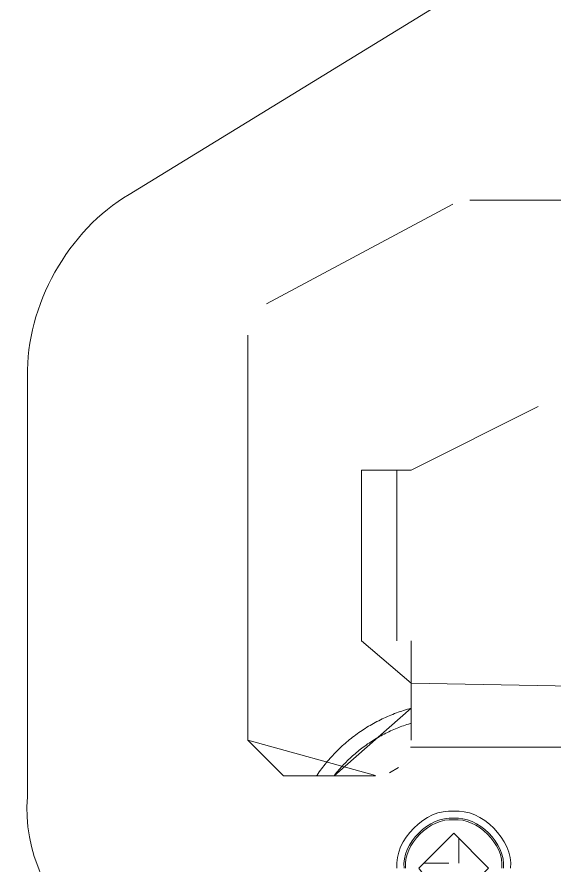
# Model space of a CAD drawing. Header units: millimetres. Extents: x 521 to 148073, y -17811 to 32040.
# Drawn here: x 65884.7 to 65924, y 20229.8 to 20291.8 of the extents above; entities that cross this region are included whole.
import ezdxf

# ---------------------------------------------------------------- set-up
doc = ezdxf.new("R2010")
doc.units = ezdxf.units.MM
doc.layers.add('Datové rozvody', color=6, linetype='Continuous')
doc.layers.add('PDF_Geometrie', color=7, linetype='Continuous', true_color=0xbdbdbd)

# ---------------------------------------------------------------- blocks, each defined once
blk = doc.blocks.new('projektor')
at = {"layer": 'PDF_Geometrie', "lineweight": 13}
for points in [[(86305.164, 15171.43), (86305.164, 15164.728), (86301.876, 14986.696), (86298.841, 14983.156)], [(86306.427, 14986.645), (86306.427, 15164.779)], [(86267.483, 15160.556), (86267.483, 14990.869)], [(86282.179, 14995.744), (86286.702, 14986.696)], [(86318.453, 14989.732), (86315.025, 14987.256), (86312.55, 14989.732), (86315.025, 14992.207), (86317.501, 14989.732)], [(86252.778, 14989.936), (86267.088, 14966.621)], [(86267.78, 14989.679), (86274.862, 14976.403)], [(86314.672, 14990.085), (86312.902, 14990.085)], [(86314.672, 14989.377), (86314.672, 14987.607)], [(86286.702, 14986.696), (86286.702, 14983.156)], [(86298.841, 14986.696), (86305.921, 14986.696)], [(86304.723, 14986.696), (86304.739, 14986.642), (86304.776, 14986.522), (86304.814, 14986.402), (86304.853, 14986.283), (86304.894, 14986.165), (86304.936, 14986.046), (86304.979, 14985.928), (86305.024, 14985.811), (86305.07, 14985.695), (86305.117, 14985.578), (86305.166, 14985.463), (86305.217, 14985.348), (86305.268, 14985.233), (86305.321, 14985.119), (86305.375, 14985.006), (86305.43, 14984.895), (86305.487, 14984.783), (86305.545, 14984.671), (86305.604, 14984.56), (86305.665, 14984.45), (86305.728, 14984.341), (86305.791, 14984.233), (86305.856, 14984.126), (86305.921, 14984.019), (86305.987, 14983.913), (86306.056, 14983.807), (86306.126, 14983.702), (86306.196, 14983.599), (86306.268, 14983.496), (86306.341, 14983.394), (86306.416, 14983.292), (86306.491, 14983.193), (86306.567, 14983.093), (86306.645, 14982.994), (86306.724, 14982.897), (86306.804, 14982.8), (86306.885, 14982.704), (86306.968, 14982.61), (86307.05, 14982.515), (86307.135, 14982.423), (86307.221, 14982.331), (86307.307, 14982.241), (86307.395, 14982.15), (86307.483, 14982.062), (86307.573, 14981.974), (86307.664, 14981.887), (86307.755, 14981.801), (86307.848, 14981.717), (86307.942, 14981.633), (86308.036, 14981.551), (86308.132, 14981.469), (86308.228, 14981.389), (86308.326, 14981.31), (86308.425, 14981.232), (86308.451, 14981.212), (86303.654, 14986.694), (86303.69, 14986.562), (86303.728, 14986.43), (86303.767, 14986.297), (86303.808, 14986.166), (86303.851, 14986.036), (86303.894, 14985.906), (86303.94, 14985.775), (86303.986, 14985.646), (86304.035, 14985.518), (86304.085, 14985.39), (86304.137, 14985.262), (86304.19, 14985.136), (86304.244, 14985.008), (86304.3, 14984.883), (86304.357, 14984.758), (86304.416, 14984.634), (86304.477, 14984.51), (86304.538, 14984.388), (86304.601, 14984.266), (86304.665, 14984.144), (86304.732, 14984.024), (86304.799, 14983.904), (86304.868, 14983.785), (86304.938, 14983.666), (86305.009, 14983.549), (86305.083, 14983.432), (86305.157, 14983.316), (86305.233, 14983.202), (86305.309, 14983.088), (86305.388, 14982.974), (86305.468, 14982.862), (86305.548, 14982.751), (86305.63, 14982.641), (86305.714, 14982.531), (86305.799, 14982.424), (86305.885, 14982.316), (86305.972, 14982.21), (86306.06, 14982.104), (86306.151, 14982), (86306.241, 14981.897), (86306.334, 14981.795), (86306.426, 14981.694), (86306.521, 14981.594), (86306.617, 14981.495), (86306.713, 14981.397), (86306.812, 14981.301), (86306.911, 14981.205), (86307.011, 14981.111), (86307.112, 14981.018), (86307.215, 14980.926), (86307.318, 14980.836), (86307.422, 14980.746), (86307.528, 14980.658), (86307.635, 14980.571), (86307.742, 14980.485), (86307.851, 14980.4), (86307.96, 14980.318), (86308.07, 14980.236), (86308.183, 14980.155), (86308.295, 14980.076), (86308.408, 14979.998), (86308.451, 14979.969)], [(86286.702, 14985.685), (86298.841, 14985.685)], [(86308.25, 14985.153), (86307.86, 14985.791)], [(86308.45, 14977.593), (86305.921, 14975.064), (86308.45, 14984.168)], [(86308.451, 14977.593), (86308.451, 14984.167)], [(86286.702, 14983.156), (86298.841, 14983.156)], [(86277.092, 14975.064), (86305.921, 14975.064)], [(86309.968, 14959.385), (86280.02, 14959.385)]]:
    blk.add_lwpolyline(points, dxfattribs=at)
for points in [[(86310.979, 14989.732), (86310.777, 14991.722), (86313.034, 14993.98), (86315.025, 14993.777)], [(86311.485, 14989.732), (86311.308, 14991.473), (86313.283, 14993.449), (86315.025, 14993.272)], [(86311.598, 14989.732), (86311.427, 14991.418), (86313.339, 14993.33), (86315.025, 14993.159)], [(86315.025, 14985.685), (86313.034, 14985.484), (86310.777, 14987.74), (86310.979, 14989.732)], [(86315.025, 14986.191), (86313.283, 14986.015), (86311.308, 14987.989), (86311.485, 14989.732)], [(86315.025, 14986.303), (86313.339, 14986.133), (86311.427, 14988.045), (86311.598, 14989.732)], [(86325.141, 14974.558), (86325.898, 14967.092), (86317.434, 14958.628), (86309.967, 14959.385)], [(86280.019, 14959.385), (86275.042, 14959.24), (86269.568, 14962.303), (86267.088, 14966.622)]]:
    blk.add_open_spline(points, degree=3, dxfattribs=at)

msp = doc.modelspace()

# ---------------------------------------------------------------- block references
at = {"layer": 'Datové rozvody', "xscale": 1.027900945623324, "yscale": 1.027900945623324, "zscale": 1.027900945623324, "rotation": 270.0000000000001}
msp.add_blockref('projektor', (50508.686, 108952.866), dxfattribs=at)

doc.saveas('drawing.dxf')
